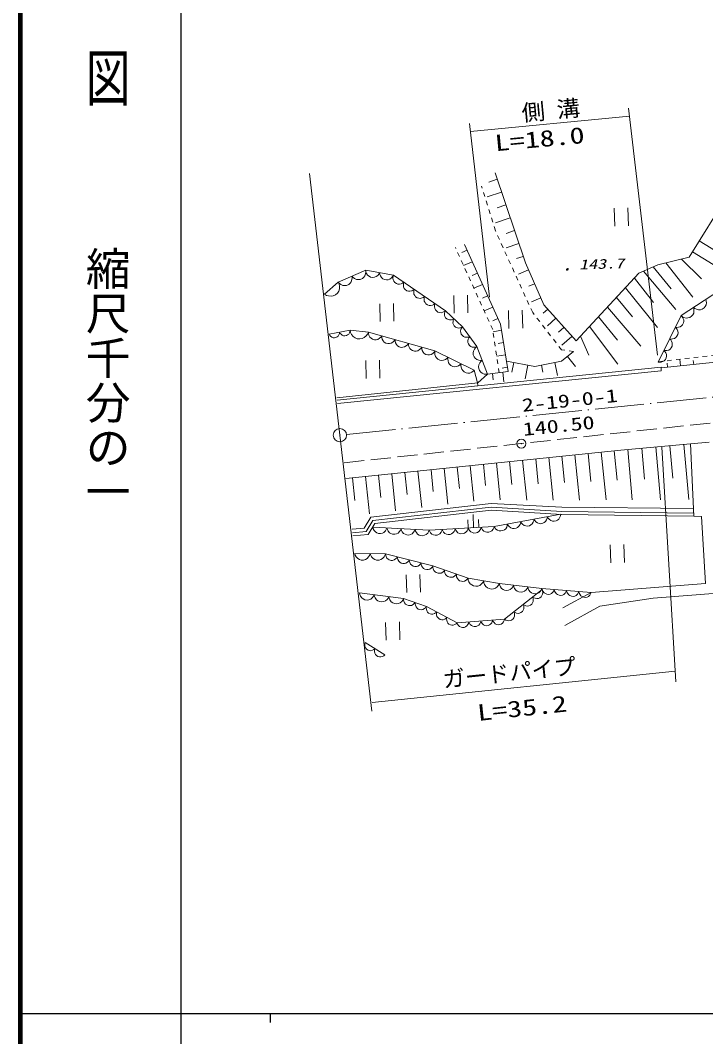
# Model space of a CAD drawing. Units: millimetres, scale not verified. Extents: x 40000 to 680000, y 20000 to 380000.
# Drawn here: x 40000 to 116820, y 202409 to 316335 of the extents above; entities that cross this region are included whole.
import ezdxf
from ezdxf.enums import TextEntityAlignment as Align

# ---------------------------------------------------------------- set-up
doc = ezdxf.new("R2010")
doc.units = ezdxf.units.MM
doc.header["$LTSCALE"] = 1000
for name, pattern in [('USER1', [1, 0.5, -0.5]), ('USER2', [3, 2.25, -0.75]), ('USER4', [7.000001, 5.508197, -0.688525, 0.114754, -0.688525])]:
    doc.linetypes.add(name, pattern=pattern)
for name, color, linetype, lineweight in [('M-TTL', 2, 'Continuous', 140), ('M-TTL-BAND', 7, 'Continuous', 25), ('S-BGD', 1, 'Continuous', 13), ('S-BGD-HTXT', 6, 'Continuous', 13), ('S-BMK', 3, 'USER4', 13), ('S-BMK-SRVR', 5, 'Continuous', 13)]:
    doc.layers.add(name, color=color, linetype=linetype, lineweight=lineweight)
doc.styles.add('@ＭＳ ゴシック', font='')
doc.styles.add('ＭＳ ゴシック', font='')
doc.styles.get('@ＭＳ ゴシック').set_extended_font_data('@MS Gothic')
doc.styles.get('ＭＳ ゴシック').set_extended_font_data('MS Gothic')

# ---------------------------------------------------------------- blocks, each defined once
blk = doc.blocks.new('BUHIN1')
at = {"layer": 'S-BGD'}
blk.add_circle((0, 0), 15, dxfattribs=at)
at = {"layer": 'S-BMK-SRVR'}
blk.add_circle((0, 0), 498, dxfattribs=at)
blk = doc.blocks.new('BUHIN29')
at = {"layer": 'S-BGD'}
blk.add_lwpolyline([(308, 779), (106, 791), (-83, 758), (-315, 674), (-476, 539), (-607, 379), (-702, 138), (-716, -68), (-690, -277), (-579, -496), (-463, -646), (-308, -779)], dxfattribs=at)
blk = doc.blocks.new('BUHIN30')
at = {"layer": 'S-BGD'}
blk.add_lwpolyline([(647, 453), (494, 568), (328, 640), (102, 694), (-94, 672), (-280, 614), (-481, 473), (-599, 318), (-687, 141), (-713, -90), (-699, -268), (-647, -453)], dxfattribs=at)
blk = doc.blocks.new('BUHIN31')
at = {"layer": 'S-BGD'}
blk.add_lwpolyline([(694, 129), (612, 279), (504, 399), (340, 526), (172, 581), (-1, 603), (-216, 563), (-369, 480), (-506, 369), (-613, 191), (-668, 41), (-694, -129)], dxfattribs=at)
blk = doc.blocks.new('BUHIN32')
at = {"layer": 'S-BGD'}
blk.add_lwpolyline([(657, 19), (603, 168), (521, 294), (389, 435), (242, 510), (86, 554), (-117, 549), (-270, 495), (-413, 412), (-537, 264), (-608, 134), (-657, -19)], dxfattribs=at)
blk = doc.blocks.new('BUHIN33')
at = {"layer": 'S-BGD'}
blk.add_lwpolyline([(677, -109), (651, 55), (591, 200), (483, 370), (347, 475), (196, 552), (-13, 586), (-181, 560), (-343, 503), (-499, 375), (-598, 256), (-677, 109)], dxfattribs=at)
blk = doc.blocks.new('BUHIN34')
at = {"layer": 'S-BGD'}
blk.add_lwpolyline([(762, -329), (781, -129), (753, 59), (677, 291), (549, 455), (394, 589), (158, 691), (-46, 711), (-253, 692), (-474, 589), (-626, 478), (-762, 329)], dxfattribs=at)
blk = doc.blocks.new('BUHIN35')
at = {"layer": 'S-BGD'}
blk.add_lwpolyline([(337, 494), (198, 535), (61, 541), (-113, 519), (-247, 450), (-363, 360), (-467, 206), (-509, 65), (-524, -84), (-481, -255), (-424, -377), (-337, -494)], dxfattribs=at)
blk = doc.blocks.new('BUHIN37')
at = {"layer": 'S-BGD'}
blk.add_lwpolyline([(678, 378), (540, 505), (385, 592), (170, 668), (-25, 666), (-212, 628), (-422, 511), (-553, 371), (-657, 207), (-706, -16), (-710, -192), (-678, -378)], dxfattribs=at)
blk = doc.blocks.new('BUHIN38')
at = {"layer": 'S-BGD'}
blk.add_lwpolyline([(772, 267), (653, 425), (508, 543), (299, 661), (97, 695), (-105, 690), (-344, 607), (-505, 487), (-643, 335), (-735, 113), (-772, -68), (-772, -267)], dxfattribs=at)
blk = doc.blocks.new('BUHIN39')
at = {"layer": 'S-BGD'}
blk.add_lwpolyline([(615, 609), (429, 704), (236, 751), (-18, 768), (-226, 708), (-416, 611), (-607, 422), (-705, 233), (-767, 25), (-753, -229), (-705, -419), (-615, -609)], dxfattribs=at)
blk = doc.blocks.new('BUHIN40')
at = {"layer": 'S-BGD'}
blk.add_lwpolyline([(591, 348), (467, 458), (328, 532), (136, 594), (-36, 588), (-201, 551), (-384, 443), (-497, 317), (-585, 169), (-624, -29), (-624, -184), (-591, -348)], dxfattribs=at)
blk = doc.blocks.new('BUHIN41')
at = {"layer": 'S-BGD'}
blk.add_lwpolyline([(623, 303), (507, 424), (373, 509), (185, 587), (11, 595), (-158, 571), (-351, 477), (-475, 359), (-576, 217), (-631, 21), (-643, -135), (-623, -303)], dxfattribs=at)
blk = doc.blocks.new('BUHIN42')
at = {"layer": 'S-BGD'}
blk.add_lwpolyline([(730, 510), (558, 640), (371, 721), (116, 782), (-106, 757), (-315, 692), (-541, 534), (-675, 359), (-774, 159), (-804, -100), (-788, -301), (-730, -510)], dxfattribs=at)
blk = doc.blocks.new('BUHIN43')
at = {"layer": 'S-BGD'}
blk.add_lwpolyline([(629, 498), (467, 605), (295, 668), (63, 709), (-136, 675), (-321, 605), (-516, 451), (-626, 287), (-705, 102), (-718, -133), (-693, -313), (-629, -498)], dxfattribs=at)
blk = doc.blocks.new('BUHIN44')
at = {"layer": 'S-BGD'}
blk.add_lwpolyline([(527, 448), (385, 536), (234, 585), (33, 614), (-137, 578), (-295, 513), (-458, 374), (-549, 229), (-611, 67), (-615, -137), (-588, -291), (-527, -448)], dxfattribs=at)
blk = doc.blocks.new('BUHIN45')
at = {"layer": 'S-BGD'}
blk.add_lwpolyline([(658, 508), (492, 621), (314, 689), (74, 734), (-132, 702), (-325, 632), (-529, 474), (-645, 305), (-729, 115), (-746, -129), (-722, -316), (-658, -508)], dxfattribs=at)
blk = doc.blocks.new('BUHIN46')
at = {"layer": 'S-BGD'}
blk.add_lwpolyline([(613, 293), (500, 412), (369, 496), (185, 574), (15, 583), (-151, 561), (-341, 470), (-463, 355), (-563, 217), (-618, 25), (-632, -128), (-613, -293)], dxfattribs=at)
blk = doc.blocks.new('BUHIN47')
at = {"layer": 'S-BGD'}
blk.add_lwpolyline([(620, 187), (530, 316), (419, 414), (257, 514), (98, 547), (-61, 550), (-254, 492), (-385, 401), (-499, 285), (-579, 112), (-613, -30), (-620, -187)], dxfattribs=at)
blk = doc.blocks.new('BUHIN48')
at = {"layer": 'S-BGD'}
blk.add_lwpolyline([(434, 507), (285, 569), (134, 592), (-62, 589), (-218, 530), (-358, 443), (-493, 286), (-557, 134), (-592, -29), (-565, -223), (-516, -366), (-434, -507)], dxfattribs=at)
blk = doc.blocks.new('BUHIN49')
at = {"layer": 'S-BGD'}
blk.add_lwpolyline([(78, 665), (-81, 633), (-220, 568), (-381, 456), (-478, 319), (-546, 168), (-570, -38), (-539, -200), (-476, -355), (-345, -502), (-225, -594), (-78, -665)], dxfattribs=at)
blk = doc.blocks.new('BUHIN50')
at = {"layer": 'S-BGD'}
blk.add_lwpolyline([(586, 531), (420, 626), (246, 677), (15, 702), (-178, 656), (-355, 575), (-537, 410), (-635, 241), (-700, 54), (-698, -179), (-662, -354), (-586, -531)], dxfattribs=at)
blk = doc.blocks.new('BUHIN51')
at = {"layer": 'S-BGD'}
blk.add_lwpolyline([(486, 544), (324, 615), (160, 644), (-54, 645), (-226, 584), (-381, 493), (-532, 324), (-606, 160), (-647, -18), (-622, -231), (-572, -389), (-486, -544)], dxfattribs=at)
blk = doc.blocks.new('BUHIN52')
at = {"layer": 'S-BGD'}
blk.add_lwpolyline([(431, 624), (255, 676), (82, 685), (-140, 658), (-309, 573), (-457, 459), (-591, 265), (-645, 86), (-665, -103), (-612, -319), (-540, -475), (-431, -624)], dxfattribs=at)
blk = doc.blocks.new('BUHIN53')
at = {"layer": 'S-BGD'}
blk.add_lwpolyline([(637, 144), (556, 279), (452, 386), (296, 499), (139, 543), (-22, 557), (-219, 513), (-358, 431), (-481, 323), (-574, 155), (-619, 14), (-637, -144)], dxfattribs=at)
blk = doc.blocks.new('BUHIN54')
at = {"layer": 'S-BGD'}
blk.add_lwpolyline([(-233, 687), (-373, 582), (-479, 454), (-585, 269), (-616, 90), (-613, -89), (-541, -302), (-435, -446), (-301, -569), (-104, -652), (56, -685), (233, -687)], dxfattribs=at)
blk = doc.blocks.new('BUHIN55')
at = {"layer": 'S-BGD'}
blk.add_lwpolyline([(169, 816), (-31, 793), (-211, 728), (-423, 606), (-558, 447), (-659, 268), (-711, 15), (-690, -189), (-629, -389), (-483, -585), (-343, -712), (-169, -816)], dxfattribs=at)
blk = doc.blocks.new('BUHIN109')
at = {"layer": 'S-BGD'}
blk.add_circle((0, 0), 22.5, dxfattribs=at)
at = {"layer": 'S-BMK', "linetype": 'Continuous'}
blk.add_circle((0, 0), 746, dxfattribs=at)
blk = doc.blocks.new('BUHIN112')
at = {"layer": 'S-BGD'}
for p, q in [((1256, -127), (-198, 1246)), ((-1252, 131), (202, -1243))]:
    blk.add_line(p, q, dxfattribs=at)

msp = doc.modelspace()

# ---------------------------------------------------------------- linework, layer by layer
at = {"layer": 'M-TTL'}
msp.add_line((40000, 380000), (40000, 20000), dxfattribs=at)
at = {"layer": 'M-TTL-BAND'}
for p, q in [((58000, 370000), (58000, 20000)), ((40000, 205000), (579000, 205000)), ((68000, 205000), (68000, 204000))]:
    msp.add_line(p, q, dxfattribs=at)
at = {"layer": 'S-BGD'}
for p, q in [((93461, 298527), (92499, 298203)), ((93218, 299247), (96619, 289158)), ((93947, 297085), (92331, 296541)), ((114974, 289795), (119495, 297073)), ((94433, 295644), (93456, 295315)), ((94918, 294203), (93277, 293650)), ((95404, 292761), (94455, 292441)), ((90083, 290556), (89496, 290292)), ((89796, 291194), (93816, 282275)), ((95890, 291320), (94469, 290841)), ((116104, 291614), (118584, 290074)), ((96376, 289879), (95620, 289624)), ((111462, 288926), (114974, 289795)), ((114096, 289578), (116349, 287374)), ((115350, 290402), (119309, 287942)), ((75641, 286992), (78715, 288324)), ((78715, 288324), (81826, 287776)), ((90657, 289282), (89684, 288844)), ((96961, 288373), (95847, 287887)), ((96619, 289158), (98674, 284450)), ((109336, 287982), (111462, 288926)), ((110931, 288690), (112961, 286240)), ((112340, 289144), (115370, 285309)), ((81826, 287776), (87642, 283783)), ((91232, 288008), (90651, 287746)), ((102287, 280402), (109336, 287982)), ((108833, 287441), (110967, 284723)), ((109868, 288218), (113488, 283910)), ((74088, 285633), (75641, 286992)), ((91806, 286734), (90843, 286300)), ((97646, 286804), (97001, 286522)), ((107826, 286358), (111431, 281892)), ((114060, 283236), (119629, 286895)), ((92380, 285460), (91805, 285201)), ((98332, 285235), (97295, 284782)), ((106819, 285275), (108630, 283080)), ((87642, 283783), (89552, 281978)), ((92955, 284186), (92001, 283756)), ((99126, 283944), (98622, 283494)), ((98674, 284450), (102287, 280402)), ((105812, 284192), (109569, 279801)), ((93529, 282912), (92960, 282655)), ((100029, 282932), (99095, 282099)), ((104805, 283109), (106935, 280495)), ((111491, 278033), (114060, 283236)), ((160196, 282560), (111821, 277380)), ((74611, 281144), (76962, 281589)), ((76962, 281589), (79015, 281395)), ((89552, 281978), (91159, 279756)), ((93927, 281586), (92986, 281435)), ((93816, 282275), (94673, 276952)), ((100932, 281920), (100316, 281370)), ((103798, 282026), (106973, 277806)), ((79015, 281395), (86479, 279276)), ((101836, 280908), (100714, 279907)), ((102791, 280943), (103717, 278789)), ((86479, 279276), (90887, 277133)), ((91159, 279756), (92384, 276669)), ((94149, 280209), (93577, 280117)), ((100661, 278126), (102014, 279202)), ((94370, 278831), (93408, 278676)), ((94510, 278143), (97679, 277542)), ((95302, 277993), (95095, 276899)), ((97679, 277542), (100661, 278126)), ((99915, 277980), (100201, 276520)), ((101337, 278664), (102236, 277534)), ((114010, 277610), (113932, 278351)), ((115479, 277772), (115432, 278220)), ((75517, 273775), (111819, 277451)), ((111830, 277050), (75563, 273377)), ((90887, 277133), (91263, 275712)), ((92384, 276669), (94673, 276952)), ((94592, 277454), (94008, 277360)), ((94102, 276882), (94202, 275825)), ((96887, 277692), (96597, 276163)), ((98424, 277688), (98579, 276897)), ((111819, 277451), (111830, 277050)), ((112540, 277456), (112494, 277889)), ((91263, 275712), (91273, 275387)), ((91264, 275691), (92384, 276669)), ((92936, 276738), (93000, 276055)), ((75491, 274001), (91264, 275691)), ((117200, 269048), (115114, 268852)), ((76498, 264973), (107307, 268161)), ((103639, 267781), (103963, 264654)), ((105106, 267933), (105661, 262574)), ((106574, 268085), (106915, 264782)), ((107307, 268161), (115114, 268852)), ((108093, 268230), (108593, 262585)), ((109666, 268370), (109973, 264903)), ((111239, 268509), (111762, 262598)), ((112811, 268648), (113132, 265021)), ((114384, 268788), (114931, 262610)), ((115478, 260756), (115114, 268852)), ((93370, 266719), (93796, 262602)), ((94837, 266870), (95104, 264286)), ((96304, 267022), (96768, 262540)), ((97771, 267174), (98058, 264397)), ((99238, 267326), (99732, 262551)), ((100705, 267478), (101011, 264525)), ((102172, 267629), (102696, 262563)), ((81633, 265504), (82061, 261369)), ((83100, 265656), (83355, 263192)), ((84567, 265808), (84989, 261730)), ((86034, 265960), (86285, 263530)), ((87501, 266111), (87917, 262090)), ((88968, 266263), (89216, 263867)), ((90435, 266415), (90846, 262450)), ((91902, 266567), (92147, 264205)), ((77231, 265049), (77493, 262517)), ((78698, 265201), (79132, 261009)), ((80166, 265352), (80424, 262854)), ((79277, 260636), (92774, 262177)), ((92774, 262177), (100715, 261772)), ((92784, 261775), (79516, 260261)), ((92793, 261424), (79725, 259932)), ((90749, 260945), (90792, 259446)), ((100703, 261293), (92784, 261775)), ((100690, 260943), (92793, 261424)), ((93114, 259603), (100571, 260968)), ((115478, 260756), (100690, 260943)), ((115463, 261107), (100703, 261293)), ((100715, 261772), (115439, 261626)), ((78527, 259416), (79277, 260636)), ((79516, 260261), (78764, 259038)), ((79725, 259932), (78971, 258708)), ((90166, 260332), (90192, 259433)), ((91366, 260366), (91391, 259467)), ((116366, 260704), (115478, 260756)), ((116797, 253211), (116366, 260704)), ((77199, 259281), (78527, 259416)), ((78764, 259038), (77240, 258883)), ((78971, 258708), (77275, 258535)), ((79510, 259505), (85832, 259194)), ((85832, 259194), (93114, 259603)), ((77481, 256564), (80941, 256547)), ((80941, 256547), (86256, 255171)), ((86256, 255171), (90186, 253812)), ((90186, 253812), (93692, 253191)), ((93692, 253191), (98473, 252635)), ((103992, 252186), (116797, 253211)), ((78018, 252169), (82965, 251531)), ((94275, 249200), (98476, 252520)), ((98473, 252635), (103992, 252186)), ((100809, 250461), (103992, 252186)), ((110942, 251551), (118140, 252120)), ((82965, 251531), (85528, 250624)), ((101046, 248500), (104957, 250652)), ((104957, 250652), (110942, 251551)), ((85528, 250624), (88953, 248790)), ((88953, 248790), (94275, 249200)), ((78642, 246589), (80851, 245194))]:
    msp.add_line(p, q, dxfattribs=at)
at = {"layer": 'S-BGD', "linetype": 'USER1'}
for p, q in [((93249, 292752), (91685, 297743)), ((97431, 283569), (93249, 292752)), ((92949, 281674), (88768, 290857)), ((100663, 279395), (97431, 283569)), ((93690, 276831), (92949, 281674)), ((111516, 278067), (139085, 281299)), ((102014, 279202), (100663, 279395))]:
    msp.add_line(p, q, dxfattribs=at)
at = {"layer": 'S-BGD', "linetype": 'USER2'}
msp.add_line((76300, 266742), (127114, 272257), dxfattribs=at)
at = {"layer": 'S-BGD'}
for points in [[(74088, 285633), (74303, 285506), (74528, 285436), (74829, 285398), (75081, 285454), (75315, 285555), (75555, 285766), (75687, 285984), (75776, 286226), (75778, 286530), (75735, 286759), (75641, 286992)], [(76962, 281589), (77016, 281345), (77121, 281134), (77300, 280889), (77514, 280744), (77748, 280645), (78066, 280615), (78315, 280669), (78552, 280771), (78774, 280978), (78910, 281167), (79015, 281395)]]:
    msp.add_lwpolyline(points, dxfattribs=at)
at = {"layer": 'S-BGD-HTXT'}
for p, q in [((108179, 306477), (111427, 278801)), ((90462, 303887), (108284, 305578)), ((90359, 304786), (92584, 285288)), ((72429, 299173), (79391, 238911)), ((111921, 268483), (113475, 242200)), ((79430, 239873), (113405, 243376))]:
    msp.add_line(p, q, dxfattribs=at)
at = {"layer": 'S-BMK'}
msp.add_line((76565, 269908), (173962, 279825), dxfattribs=at)

# ---------------------------------------------------------------- block references
at = {"rotation": 135}
for name, p in [('BUHIN112', (107373, 294287)), ('BUHIN29', (77947, 287991)), ('BUHIN30', (79493, 288187)), ('BUHIN30', (81049, 287913)), ('BUHIN29', (76409, 287325)), ('BUHIN31', (82408, 287377)), ('BUHIN31', (83571, 286578)), ('BUHIN31', (84734, 285779)), ('BUHIN112', (89376, 284522)), ('BUHIN112', (81086, 283583)), ('BUHIN31', (85897, 284981)), ('BUHIN55', (116148, 284608)), ('BUHIN31', (87061, 284182)), ('BUHIN32', (88120, 283332)), ('BUHIN112', (95516, 282822)), ('BUHIN55', (114756, 283693)), ('BUHIN32', (89075, 282429)), ('BUHIN54', (113739, 282585)), ('BUHIN35', (75199, 281255)), ('BUHIN35', (76374, 281478)), ('BUHIN37', (79761, 281183)), ('BUHIN37', (81254, 280759)), ('BUHIN33', (89954, 281422)), ('BUHIN54', (113097, 281285)), ('BUHIN37', (82747, 280336)), ('BUHIN37', (84240, 279912)), ('BUHIN33', (90757, 280311)), ('BUHIN54', (112454, 279984)), ('BUHIN37', (85732, 279488)), ('BUHIN38', (87213, 278919)), ('BUHIN34', (91465, 278984)), ('BUHIN54', (111812, 278683)), ('BUHIN112', (79509, 277213)), ('BUHIN38', (88683, 278204)), ('BUHIN38', (90152, 277490)), ('BUHIN34', (92078, 277441)), ('BUHIN109', (75819, 269832)), ('BUHIN1', (96152, 268886)), ('BUHIN52', (96843, 260286)), ('BUHIN52', (98334, 260559)), ('BUHIN52', (99825, 260832)), ('BUHIN50', (80300, 259466)), ('BUHIN50', (81881, 259388)), ('BUHIN50', (83461, 259311)), ('BUHIN50', (85042, 259233)), ('BUHIN51', (86561, 259235)), ('BUHIN51', (88017, 259317)), ('BUHIN51', (89473, 259399)), ('BUHIN51', (90930, 259481)), ('BUHIN51', (92386, 259562)), ('BUHIN52', (93860, 259740)), ('BUHIN52', (95351, 260013)), ('BUHIN112', (106922, 256555)), ('BUHIN39', (78346, 256560)), ('BUHIN39', (80076, 256552)), ('BUHIN40', (81605, 256375)), ('BUHIN40', (82934, 256031)), ('BUHIN40', (84263, 255687)), ('BUHIN40', (85591, 255343)), ('BUHIN41', (86911, 254944)), ('BUHIN112', (84057, 253210)), ('BUHIN41', (88221, 254491)), ('BUHIN41', (89531, 254038)), ('BUHIN42', (91063, 253657)), ('BUHIN42', (92815, 253346)), ('BUHIN43', (94489, 253098)), ('BUHIN43', (96082, 252913)), ('BUHIN43', (97676, 252728)), ('BUHIN44', (99163, 252579)), ('BUHIN44', (100542, 252467)), ('BUHIN44', (101922, 252355)), ('BUHIN44', (103302, 252242)), ('BUHIN45', (78842, 252063)), ('BUHIN45', (80492, 251850)), ('BUHIN45', (82141, 251637)), ('BUHIN46', (83606, 251304)), ('BUHIN49', (96901, 251275)), ('BUHIN49', (97951, 252105)), ('BUHIN46', (84888, 250851)), ('BUHIN47', (86099, 250318)), ('BUHIN49', (95850, 250445)), ('BUHIN112', (81749, 247873)), ('BUHIN47', (87241, 249707)), ('BUHIN47', (88382, 249095)), ('BUHIN48', (89618, 248841)), ('BUHIN48', (90949, 248944)), ('BUHIN48', (92279, 249046)), ('BUHIN48', (93610, 249149)), ('BUHIN49', (94800, 249615)), ('BUHIN53', (79194, 246240)), ('BUHIN53', (80299, 245542))]:
    msp.add_blockref(name, p, dxfattribs=at)

# ---------------------------------------------------------------- texts
at = {"layer": 'M-TTL-BAND', "style": '@ＭＳ ゴシック', "width": 1.4}
msp.add_text('平  面  図', height=3666, rotation=270, dxfattribs=at).set_placement((49777, 306475), align=Align.MIDDLE_RIGHT)
at = {"layer": 'M-TTL-BAND', "style": '@ＭＳ ゴシック'}
msp.add_text('縮尺千分の一', height=3666, rotation=270, dxfattribs=at).set_placement((49777, 261030), align=Align.MIDDLE_RIGHT)
at = {"layer": 'S-BGD', "style": 'ＭＳ ゴシック', "oblique": 15, "width": 1.35}
msp.add_text('143.7', height=1100, rotation=1.7, dxfattribs=at).set_placement((102657, 288077), align=Align.BOTTOM_LEFT)
at = {"layer": 'S-BGD', "style": 'ＭＳ ゴシック', "oblique": 15}
msp.add_text('・', height=1100, rotation=1.7, dxfattribs=at).set_placement((100440, 287490), align=Align.BOTTOM_LEFT)
at = {"layer": 'S-BGD-HTXT', "style": 'ＭＳ ゴシック'}
for s, rotation, width, p in [('側 溝', 5.4, 1.05, (96336, 304483)), ('L=18.0', 5.3, 1.35, (93311, 301112)), ('L=35.2', 6.1, 1.35, (91375, 237251))]:
    msp.add_text(s, height=1833, rotation=rotation, dxfattribs=dict(at, width=width)).set_placement(p, align=Align.BOTTOM_LEFT)
msp.add_text('ガードパイプ', height=1833, rotation=5.9, dxfattribs=at).set_placement((87500, 240975), align=Align.BOTTOM_LEFT)
at = {"layer": 'S-BMK-SRVR', "style": 'ＭＳ ゴシック', "width": 1.35}
for s, rotation, p in [('2-19-0-1', 6, (96359, 272011)), ('140.50', 5.8, (96435, 269313))]:
    msp.add_text(s, height=1466, rotation=rotation, dxfattribs=at).set_placement(p, align=Align.BOTTOM_LEFT)

doc.saveas('drawing.dxf')
